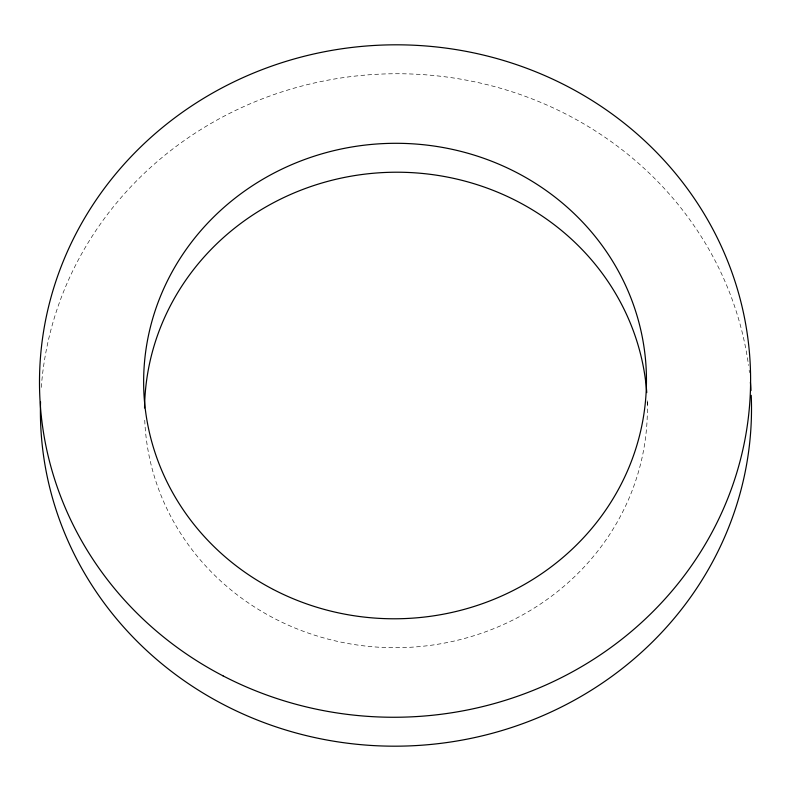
<?xml version="1.0" encoding="UTF-8"?>
<svg xmlns="http://www.w3.org/2000/svg" width="791" height="791" viewBox="0 0 791 791"><rect width="100%" height="100%" fill="white"/><g stroke="black" fill="none" stroke-linecap="round" stroke-linejoin="round"><path stroke-width="0.59" stroke-dasharray="3.96 2.97" d="M647.325 404.705L647.176 399.88A251.429 237.735 -1.8 0 1 404.478 647.542A251.429 237.735 -1.8 0 1 144.644 417.648M41.28 387.412A355.574 336.205 -1.8 0 1 385.533 73.919A355.574 336.205 -1.8 0 1 748.543 365.452M749.166 370.218A355.574 336.205 -1.8 0 1 749.443 372.601"/><path stroke-width="1.19" d="M751.223 395.332A355.574 336.205 -1.8 0 1 398.12 746.17A355.574 336.205 -1.8 0 1 40.539 401.798M750.392 382.152A355.574 336.205 -1.8 0 1 750.985 390.536M144.555 407.948A251.429 237.735 -1.8 0 1 388.717 172.339A251.429 237.735 -1.8 0 1 646.761 392.593M223.022 675.86A355.574 336.205 -1.8 0 0 750.54 373.599A355.574 336.205 -1.8 0 0 211.573 93.645A355.574 336.205 -1.8 0 0 223.022 675.86M273.409 589.513A251.429 237.735 -1.8 0 0 646.415 375.774A251.429 237.735 -1.8 0 0 265.311 177.827A251.429 237.735 -1.8 0 0 273.409 589.513"/></g></svg>
